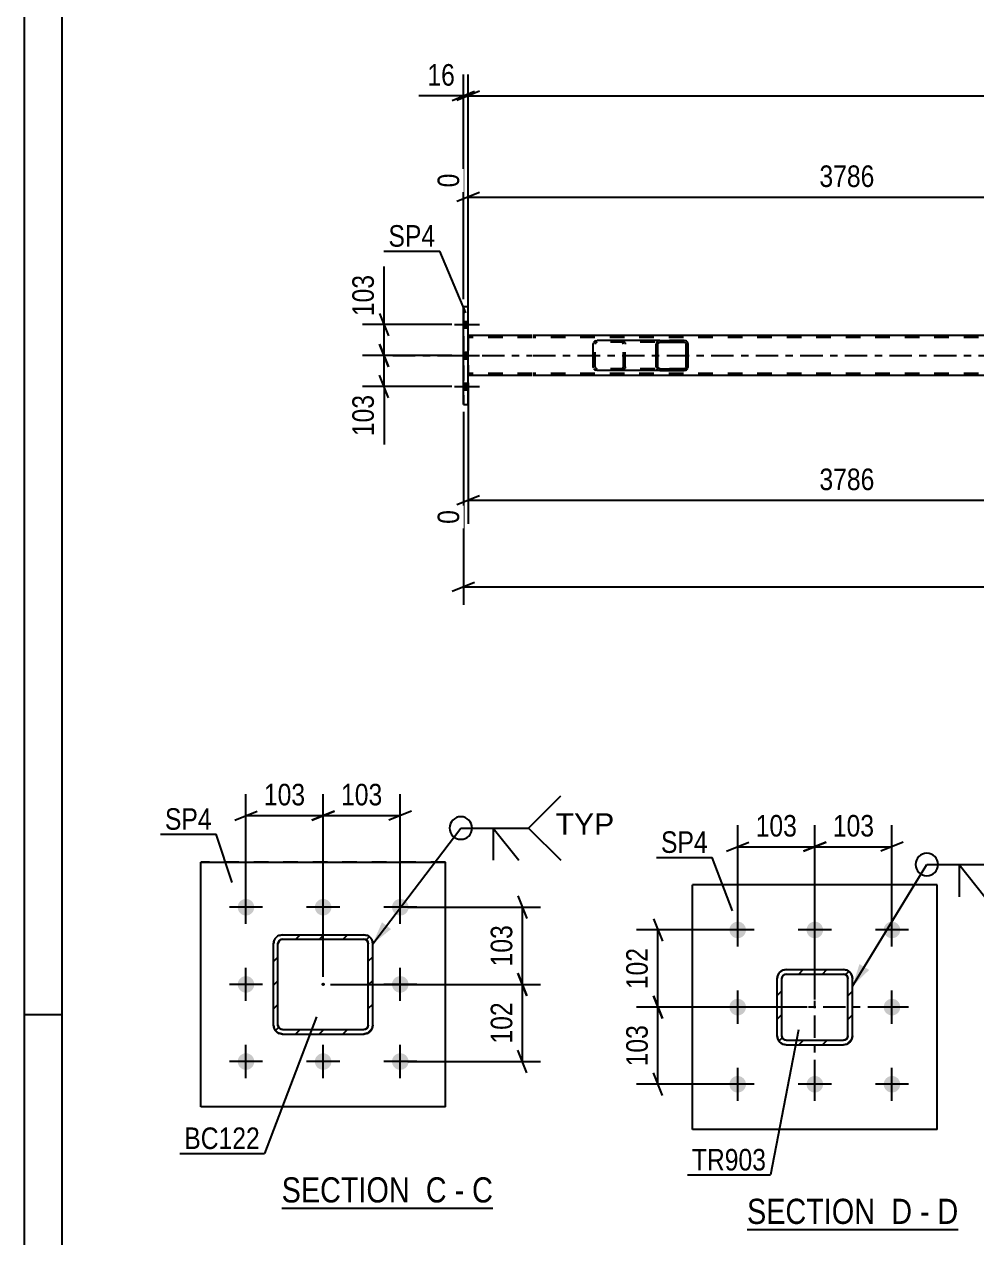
# Model space of a CAD drawing. Header units: millimetres. Extents: x 0 to 841, y 0 to 594.
# Drawn here: x 0 to 126.5, y 119.4 to 280.6 of the extents above; entities that cross this region are included whole.
import ezdxf

# ---------------------------------------------------------------- set-up
doc = ezdxf.new("R2010")
doc.units = ezdxf.units.MM
doc.linetypes.add('DXK_LINE_DOT2', pattern=[3.9198, 1.9599, -1.9599])
doc.linetypes.add('DXK_LINE_DOT3', pattern=[5.9187, 2.979, -0.9799, 0.9799, -0.9799])
doc.styles.add('Arial', font='ARIAL.TTF', dxfattribs={"height": 0.2})
doc.styles.add('Arial Narrow', font='ARIALN.TTF', dxfattribs={"height": 0.2})

# ---------------------------------------------------------------- blocks, each defined once
blk = doc.blocks.new('Unknown-283133313-1133')
at = {"color": 5, "linetype": 'Continuous'}
for p, q in [((0, 594), (0, 0)), ((5, 589), (5, 5)), ((5, 149), (0, 149))]:
    blk.add_line(p, q, dxfattribs=at)
blk = doc.blocks.new('Unknown-283133313-13 - 5922')
at = {"color": 6, "linetype": 'Continuous'}
blk.add_line((34.2, 123.33), (62.27, 123.33), dxfattribs=at)
at = {"color": 0, "linetype": 'Continuous'}
for points in [[(52.3, 124.08), (52.3, 127.58), (34.2, 127.58), (34.2, 124.08)], [(56.12, 124.08), (56.12, 127.58), (53.35, 127.58), (53.35, 124.08)], [(58.45, 124.08), (58.45, 127.58), (57.17, 127.58), (57.17, 124.08)], [(62.27, 124.08), (62.27, 127.58), (59.5, 127.58), (59.5, 124.08)]]:
    blk.add_wipeout(points, dxfattribs=at)
at = {"color": 7, "linetype": 'Continuous', "style": 'Arial Narrow'}
for s, p in [('SECTION ', (34.2, 124.08)), ('C', (53.35, 124.08)), ('C', (59.5, 124.08)), ('-', (57.17, 124.08))]:
    blk.add_text(s, height=3.34, dxfattribs=at).set_placement(p)
blk = doc.blocks.new('Unknown-283133313-14 - 6144')
at = {"color": 6, "linetype": 'Continuous'}
blk.add_line((96.03, 120.48), (124.1, 120.48), dxfattribs=at)
at = {"color": 0, "linetype": 'Continuous'}
for points in [[(114.14, 121.23), (114.14, 124.73), (96.03, 124.73), (96.03, 121.23)], [(117.96, 121.23), (117.96, 124.73), (115.19, 124.73), (115.19, 121.23)], [(120.28, 121.23), (120.28, 124.73), (119.01, 124.73), (119.01, 121.23)], [(124.1, 121.23), (124.1, 124.73), (121.33, 124.73), (121.33, 121.23)]]:
    blk.add_wipeout(points, dxfattribs=at)
at = {"color": 7, "linetype": 'Continuous', "style": 'Arial Narrow'}
for s, p in [('SECTION ', (96.03, 121.23)), ('D', (115.19, 121.23)), ('D', (121.33, 121.23)), ('-', (119.01, 121.23))]:
    blk.add_text(s, height=3.34, dxfattribs=at).set_placement(p)
blk = doc.blocks.new('Bolt-283133313-1440 - 1373')
at = {"linetype": 'Continuous'}
for points in [[(58.98, 240.25), (58.98, 241.13), (58.34, 241.13), (58.34, 240.25)], [(58.98, 240.25), (58.98, 241.13), (58.34, 241.13), (58.34, 240.25)], [(58.98, 240.25), (58.98, 241.13), (58.34, 241.13), (58.34, 240.25)], [(58.98, 236.15), (58.98, 237.03), (58.34, 237.03), (58.34, 236.15)], [(58.98, 236.15), (58.98, 237.03), (58.34, 237.03), (58.34, 236.15)], [(58.98, 232.05), (58.98, 232.93), (58.34, 232.93), (58.34, 232.05)], [(58.98, 232.05), (58.98, 232.93), (58.34, 232.93), (58.34, 232.05)], [(58.98, 232.05), (58.98, 232.93), (58.34, 232.93), (58.34, 232.05)]]:
    blk.add_hatch(color=1, dxfattribs=at).paths.add_polyline_path(points)
at = {"color": 1, "linetype": 'Continuous'}
for p, q in [((57.18, 240.69), (60.5, 240.69)), ((57.18, 240.69), (60.5, 240.69)), ((57.18, 240.69), (60.5, 240.69)), ((58.34, 241.13), (58.98, 241.13)), ((58.34, 241.13), (58.98, 241.13)), ((58.34, 241.13), (58.98, 241.13)), ((58.34, 240.25), (58.98, 240.25)), ((58.34, 240.25), (58.98, 240.25)), ((58.34, 240.25), (58.98, 240.25)), ((58.34, 237.03), (58.98, 237.03)), ((58.34, 237.03), (58.98, 237.03)), ((57.18, 236.59), (60.5, 236.59)), ((57.18, 236.59), (60.5, 236.59)), ((58.34, 236.15), (58.98, 236.15)), ((58.34, 236.15), (58.98, 236.15)), ((57.18, 232.49), (60.5, 232.49)), ((57.18, 232.49), (60.5, 232.49)), ((57.18, 232.49), (60.5, 232.49)), ((58.34, 232.93), (58.98, 232.93)), ((58.34, 232.93), (58.98, 232.93)), ((58.34, 232.93), (58.98, 232.93)), ((58.34, 232.05), (58.98, 232.05)), ((58.34, 232.05), (58.98, 232.05)), ((58.34, 232.05), (58.98, 232.05))]:
    blk.add_line(p, q, dxfattribs=at)
blk = doc.blocks.new('Part-283133313-1417 - 1373')
at = {"color": 2, "linetype": 'Continuous'}
for p, q in [((67.5, 239.23), (58.98, 239.23)), ((158.84, 239.23), (67.6, 239.23)), ((67.5, 233.95), (58.98, 233.95)), ((584.52, 233.95), (67.6, 233.95))]:
    blk.add_line(p, q, dxfattribs=at)
at = {"color": 7, "linetype": 'DXK_LINE_DOT2'}
for p, q in [((58.98, 239.23), (58.98, 239.23)), ((58.98, 239.23), (58.98, 233.95)), ((58.98, 233.95), (58.98, 239.23)), ((58.98, 239.23), (58.98, 239.23)), ((67.5, 238.99), (58.98, 238.99)), ((726.51, 238.99), (67.6, 238.99)), ((67.5, 234.19), (58.98, 234.19)), ((58.98, 233.95), (58.98, 233.95)), ((58.98, 233.95), (58.98, 233.95)), ((726.51, 234.19), (67.6, 234.19))]:
    blk.add_line(p, q, dxfattribs=at)
at = {"color": 7, "linetype": 'DXK_LINE_DOT3'}
for p, q in [((48.98, 236.59), (67.5, 236.59)), ((67.6, 236.59), (726.51, 236.59))]:
    blk.add_line(p, q, dxfattribs=at)
blk = doc.blocks.new('Part-283133313-1490 - 1373')
at = {"color": 2, "linetype": 'Continuous'}
for p, q in [((58.34, 243.09), (58.98, 243.09)), ((58.34, 230.09), (58.34, 243.09)), ((58.98, 230.09), (58.98, 243.09)), ((58.34, 230.09), (58.98, 230.09))]:
    blk.add_line(p, q, dxfattribs=at)
at = {"color": 7, "linetype": 'DXK_LINE_DOT2'}
for p, q in [((58.34, 243.09), (58.34, 243.09)), ((58.34, 243.09), (58.34, 230.09)), ((58.98, 230.09), (58.98, 243.09)), ((58.34, 230.09), (58.34, 230.09))]:
    blk.add_line(p, q, dxfattribs=at)
blk = doc.blocks.new('Part-283133313-1558 - 1373')
at = {"linetype": 'Continuous'}
h = blk.add_hatch(dxfattribs=at)
h.set_pattern_fill('', scale=0.7, style=0, pattern_type=0)
h.set_pattern_definition([(45, (88.1657, 238.2945), (-1.57154, 1.57154), [])])
h.paths.add_polyline_path([(88.2, 238.11), (88.17, 238.29), (88.05, 238.45), (87.89, 238.55), (87.69, 238.59), (84.46, 238.59), (84.26, 238.55), (84.1, 238.45), (83.99, 238.29), (83.95, 238.11), (83.95, 235.07), (83.99, 234.89), (84.1, 234.73), (84.26, 234.63), (84.46, 234.59), (87.69, 234.59), (87.89, 234.63), (88.05, 234.73), (88.17, 234.89), (88.2, 235.07)])
h.paths.add_polyline_path([(87.93, 234.98), (87.87, 234.9), (87.79, 234.85), (87.69, 234.83), (84.46, 234.83), (84.36, 234.85), (84.28, 234.9), (84.22, 234.98), (84.2, 235.07), (84.2, 238.11), (84.22, 238.2), (84.28, 238.28), (84.36, 238.33), (84.46, 238.35), (87.69, 238.35), (87.79, 238.33), (87.87, 238.28), (87.93, 238.2), (87.95, 238.11), (87.95, 235.07)])
at = {"color": 2, "linetype": 'Continuous'}
for p, q in [((75.91, 238.55), (76.11, 238.59)), ((84.46, 238.59), (76.11, 238.59)), ((84.46, 238.59), (84.26, 238.55)), ((84.46, 238.59), (87.69, 238.59)), ((87.89, 238.55), (87.69, 238.59)), ((75.6, 238.11), (75.64, 238.29)), ((75.6, 235.07), (75.6, 238.11)), ((83.99, 238.29), (83.95, 238.11)), ((83.95, 235.07), (83.95, 238.11)), ((84.2, 238.11), (84.22, 238.2)), ((84.2, 235.07), (84.2, 238.11)), ((84.22, 238.2), (84.28, 238.28)), ((84.28, 238.28), (84.36, 238.33)), ((84.36, 238.33), (84.46, 238.35)), ((84.46, 238.35), (87.69, 238.35)), ((87.69, 238.35), (87.79, 238.33)), ((87.79, 238.33), (87.87, 238.28)), ((87.87, 238.28), (87.93, 238.2)), ((87.93, 238.2), (87.95, 238.11)), ((87.95, 235.07), (87.95, 238.11)), ((88.2, 238.11), (88.17, 238.29)), ((88.2, 235.07), (88.2, 238.11)), ((75.64, 234.89), (75.6, 235.07)), ((76.11, 234.59), (75.91, 234.63)), ((84.46, 234.59), (76.11, 234.59)), ((83.95, 235.07), (83.99, 234.89)), ((84.22, 234.98), (84.2, 235.07)), ((84.28, 234.9), (84.22, 234.98)), ((84.26, 234.63), (84.46, 234.59)), ((84.36, 234.85), (84.28, 234.9)), ((84.46, 234.83), (84.36, 234.85)), ((84.46, 234.83), (87.69, 234.83)), ((84.46, 234.59), (87.69, 234.59)), ((87.79, 234.85), (87.69, 234.83)), ((87.69, 234.59), (87.89, 234.63)), ((87.87, 234.9), (87.79, 234.85)), ((87.93, 234.98), (87.87, 234.9)), ((87.95, 235.07), (87.93, 234.98)), ((88.17, 234.89), (88.2, 235.07))]:
    blk.add_line(p, q, dxfattribs=at)
at = {"color": 7, "linetype": 'DXK_LINE_DOT2'}
for p, q in [((79.34, 238.59), (79.54, 238.55)), ((87.69, 238.59), (84.46, 238.59)), ((75.87, 238.2), (75.85, 238.11)), ((75.85, 235.07), (75.85, 238.11)), ((75.93, 238.28), (75.87, 238.2)), ((76.01, 238.33), (75.93, 238.28)), ((76.11, 238.35), (76.01, 238.33)), ((87.69, 238.35), (76.11, 238.35)), ((79.44, 238.33), (79.34, 238.35)), ((79.53, 238.28), (79.44, 238.33)), ((79.58, 238.2), (79.53, 238.28)), ((79.6, 238.11), (79.58, 238.2)), ((79.6, 235.07), (79.6, 238.11)), ((79.82, 238.29), (79.86, 238.11)), ((79.86, 235.07), (79.86, 238.11)), ((75.85, 235.07), (75.87, 234.98)), ((75.87, 234.98), (75.93, 234.9)), ((75.93, 234.9), (76.01, 234.85)), ((76.01, 234.85), (76.11, 234.83)), ((87.69, 234.83), (76.11, 234.83)), ((79.34, 234.83), (79.44, 234.85)), ((79.54, 234.63), (79.34, 234.59)), ((79.44, 234.85), (79.53, 234.9)), ((79.53, 234.9), (79.58, 234.98)), ((79.58, 234.98), (79.6, 235.07)), ((79.86, 235.07), (79.82, 234.89)), ((87.69, 234.59), (84.46, 234.59))]:
    blk.add_line(p, q, dxfattribs=at)
at = {"color": 2, "linetype": 'Continuous'}
for centre, start, end in [((76.09, 238.09), 110.7583, 155.6801), ((84.44, 238.09), 110.7583, 155.68), ((87.71, 238.09), 24.32, 69.2417), ((76.09, 235.09), 204.3199, 249.2417), ((84.44, 235.09), 204.32, 249.2417), ((87.71, 235.09), 290.7583, 335.68)]:
    blk.add_arc(centre, 0.496, start, end, dxfattribs=at)
at = {"color": 7, "linetype": 'DXK_LINE_DOT2'}
for centre, start, end in [((79.36, 238.09), 24.3199, 69.2417), ((79.36, 235.09), 290.7583, 335.6801)]:
    blk.add_arc(centre, 0.496, start, end, dxfattribs=at)
blk = doc.blocks.new('Bolt-283133313-6080 - 5922')
at = {"linetype": 'Continuous'}
for points in [[(29.46, 162.2, -1), (29.46, 164.4, -1)], [(39.71, 162.2, -1), (39.71, 164.4, -1)], [(49.96, 162.2, -1), (49.96, 164.4, -1)], [(29.46, 151.95, -1), (29.46, 154.15, -1)], [(49.96, 151.95, -1), (49.96, 154.15, -1)], [(29.46, 141.7, -1), (29.46, 143.9, -1)], [(39.71, 141.7, -1), (39.71, 143.9, -1)], [(49.96, 141.7, -1), (49.96, 143.9, -1)]]:
    blk.add_hatch(color=1, dxfattribs=at).paths.add_polyline_path(points)
at = {"color": 1, "linetype": 'Continuous'}
for p, q in [((29.46, 161.1), (29.46, 165.5)), ((39.71, 161.1), (39.71, 165.5)), ((49.96, 161.1), (49.96, 165.5)), ((31.66, 163.3), (27.26, 163.3)), ((41.91, 163.3), (37.51, 163.3)), ((52.16, 163.3), (47.76, 163.3)), ((29.46, 150.85), (29.46, 155.25)), ((49.96, 150.85), (49.96, 155.25)), ((31.66, 153.05), (27.26, 153.05)), ((52.16, 153.05), (47.76, 153.05)), ((29.46, 140.6), (29.46, 145)), ((39.71, 140.6), (39.71, 145)), ((49.96, 140.6), (49.96, 145)), ((31.66, 142.8), (27.26, 142.8)), ((41.91, 142.8), (37.51, 142.8)), ((52.16, 142.8), (47.76, 142.8))]:
    blk.add_line(p, q, dxfattribs=at)
blk = doc.blocks.new('Part-283133313-6050 - 5922')
at = {"color": 2, "linetype": 'Continuous'}
for p, q in [((23.46, 169.3), (55.96, 169.3)), ((23.46, 136.8), (23.46, 169.3)), ((55.96, 136.8), (55.96, 169.3)), ((55.96, 136.8), (23.46, 136.8))]:
    blk.add_line(p, q, dxfattribs=at)
at = {"color": 7, "linetype": 'DXK_LINE_DOT2'}
for p, q in [((55.96, 169.3), (23.46, 169.3)), ((55.96, 136.8), (23.46, 136.8))]:
    blk.add_line(p, q, dxfattribs=at)
blk = doc.blocks.new('Part-283133313-6089 - 5922')
at = {"linetype": 'Continuous'}
h = blk.add_hatch(dxfattribs=at)
h.set_pattern_fill('', scale=0.7, style=0, pattern_type=0)
h.set_pattern_definition([(45, (45.571, 146.5456), (-1.57154, 1.57154), [])])
h.paths.add_polyline_path([(45.11, 146.45), (45.57, 146.55), (45.96, 146.81), (46.22, 147.2), (46.31, 147.65), (46.31, 158.45), (46.22, 158.91), (45.96, 159.3), (45.57, 159.56), (45.11, 159.65), (34.31, 159.65), (33.85, 159.56), (33.46, 159.3), (33.2, 158.91), (33.11, 158.45), (33.11, 147.65), (33.2, 147.2), (33.46, 146.81), (33.85, 146.55), (34.31, 146.45)])
h.paths.add_polyline_path([(34.31, 147.05), (34.08, 147.1), (33.89, 147.23), (33.76, 147.42), (33.71, 147.65), (33.71, 158.45), (33.76, 158.68), (33.89, 158.88), (34.08, 159.01), (34.31, 159.05), (45.11, 159.05), (45.34, 159.01), (45.54, 158.88), (45.67, 158.68), (45.71, 158.45), (45.71, 147.65), (45.67, 147.42), (45.54, 147.23), (45.34, 147.1), (45.11, 147.05)])
blk.add_hatch(color=30, dxfattribs=at).paths.add_polyline_path([(39.71, 152.95, -1), (39.71, 153.15, -1)])
at = {"color": 7, "linetype": 'DXK_LINE_DOT2'}
for p, q in [((33.85, 159.56), (34.31, 159.65)), ((34.31, 159.65), (45.11, 159.65)), ((45.11, 159.65), (45.57, 159.56)), ((33.11, 158.45), (33.2, 158.91)), ((33.11, 147.65), (33.11, 158.45)), ((33.76, 158.68), (33.71, 158.45)), ((33.71, 147.65), (33.71, 158.45)), ((33.89, 158.88), (33.76, 158.68)), ((34.08, 159.01), (33.89, 158.88)), ((34.31, 159.05), (34.08, 159.01)), ((34.31, 159.05), (45.11, 159.05)), ((45.34, 159.01), (45.11, 159.05)), ((45.54, 158.88), (45.34, 159.01)), ((45.67, 158.68), (45.54, 158.88)), ((45.71, 158.45), (45.67, 158.68)), ((45.71, 147.65), (45.71, 158.45)), ((46.22, 158.91), (46.31, 158.45)), ((46.31, 147.65), (46.31, 158.45)), ((33.2, 147.2), (33.11, 147.65)), ((33.71, 147.65), (33.76, 147.42)), ((33.76, 147.42), (33.89, 147.23)), ((33.89, 147.23), (34.08, 147.1)), ((34.08, 147.1), (34.31, 147.05)), ((34.31, 147.05), (45.11, 147.05)), ((45.11, 147.05), (45.34, 147.1)), ((45.34, 147.1), (45.54, 147.23)), ((45.54, 147.23), (45.67, 147.42)), ((45.67, 147.42), (45.71, 147.65)), ((46.31, 147.65), (46.22, 147.2)), ((34.31, 146.45), (33.85, 146.55)), ((34.31, 146.45), (45.11, 146.45)), ((45.57, 146.55), (45.11, 146.45))]:
    blk.add_line(p, q, dxfattribs=at)
at = {"color": 2, "linetype": 'Continuous'}
for p, q in [((34.31, 159.65), (33.85, 159.56)), ((34.31, 159.65), (34.31, 159.65)), ((34.31, 159.65), (45.11, 159.65)), ((45.11, 159.65), (45.11, 159.65)), ((45.57, 159.56), (45.11, 159.65)), ((33.2, 158.91), (33.11, 158.45)), ((33.11, 158.45), (33.11, 158.45)), ((33.11, 147.65), (33.11, 158.45)), ((33.71, 158.45), (33.76, 158.68)), ((33.71, 158.45), (33.71, 158.45)), ((33.71, 147.65), (33.71, 158.45)), ((33.76, 158.68), (33.89, 158.88)), ((33.89, 158.88), (34.08, 159.01)), ((34.08, 159.01), (34.31, 159.05)), ((34.31, 159.05), (34.31, 159.05)), ((34.31, 159.05), (45.11, 159.05)), ((45.11, 159.05), (45.11, 159.05)), ((45.11, 159.05), (45.34, 159.01)), ((45.34, 159.01), (45.54, 158.88)), ((45.54, 158.88), (45.67, 158.68)), ((45.67, 158.68), (45.71, 158.45)), ((45.71, 158.45), (45.71, 158.45)), ((45.71, 147.65), (45.71, 158.45)), ((46.31, 158.45), (46.22, 158.91)), ((46.31, 158.45), (46.31, 158.45)), ((46.31, 147.65), (46.31, 158.45)), ((33.11, 147.65), (33.11, 147.65)), ((33.11, 147.65), (33.2, 147.2)), ((33.71, 147.65), (33.71, 147.65)), ((33.76, 147.42), (33.71, 147.65)), ((33.89, 147.23), (33.76, 147.42)), ((34.08, 147.1), (33.89, 147.23)), ((34.31, 147.05), (34.08, 147.1)), ((34.31, 147.05), (34.31, 147.05)), ((34.31, 147.05), (45.11, 147.05)), ((45.34, 147.1), (45.11, 147.05)), ((45.11, 147.05), (45.11, 147.05)), ((45.54, 147.23), (45.34, 147.1)), ((45.67, 147.42), (45.54, 147.23)), ((45.71, 147.65), (45.67, 147.42)), ((45.71, 147.65), (45.71, 147.65)), ((46.22, 147.2), (46.31, 147.65)), ((46.31, 147.65), (46.31, 147.65)), ((33.85, 146.55), (34.31, 146.45)), ((34.31, 146.45), (34.31, 146.45)), ((34.31, 146.45), (45.11, 146.45)), ((45.11, 146.45), (45.57, 146.55)), ((45.11, 146.45), (45.11, 146.45))]:
    blk.add_line(p, q, dxfattribs=at)
at = {"color": 7, "linetype": 'DXK_LINE_DOT3'}
blk.add_line((39.71, 153.05), (39.71, 153.05), dxfattribs=at)
at = {"color": 30, "linetype": 'DXK_LINE_DOT3'}
blk.add_line((39.71, 153.05), (39.71, 153.05), dxfattribs=at)
at = {"color": 30, "linetype": 'Continuous'}
blk.add_circle((39.71, 153.05), 0.1, dxfattribs=at)
at = {"color": 7, "linetype": 'DXK_LINE_DOT2'}
for centre, start, end in [((34.31, 158.45), 112.5, 157.5), ((45.11, 158.45), 22.5, 67.5), ((34.31, 147.65), 202.5, 247.5), ((45.11, 147.65), 292.5, 337.5)]:
    blk.add_arc(centre, 1.2, start, end, dxfattribs=at)
at = {"color": 2, "linetype": 'Continuous'}
for centre, start, end in [((34.31, 158.45), 112.5, 157.5), ((45.11, 158.45), 22.5, 67.5), ((34.31, 147.65), 202.5, 247.5), ((45.11, 147.65), 292.5, 337.5)]:
    blk.add_arc(centre, 1.2, start, end, dxfattribs=at)
blk = doc.blocks.new('Part-283133313-6279 - 6144')
at = {"linetype": 'Continuous'}
h = blk.add_hatch(dxfattribs=at)
h.set_pattern_fill('', scale=0.7, style=0, pattern_type=0)
h.set_pattern_definition([(45, (109.3038, 145.1213), (-1.57154, 1.57154), [])])
h.paths.add_polyline_path([(108.84, 145.03), (109.3, 145.12), (109.69, 145.38), (109.95, 145.77), (110.04, 146.23), (110.04, 153.83), (109.95, 154.29), (109.69, 154.68), (109.3, 154.94), (108.84, 155.03), (101.24, 155.03), (100.79, 154.94), (100.4, 154.68), (100.14, 154.29), (100.04, 153.83), (100.04, 146.23), (100.14, 145.77), (100.4, 145.38), (100.79, 145.12), (101.24, 145.03)])
h.paths.add_polyline_path([(101.24, 145.63), (101.01, 145.68), (100.82, 145.81), (100.69, 146), (100.64, 146.23), (100.64, 153.83), (100.69, 154.06), (100.82, 154.25), (101.01, 154.38), (101.24, 154.43), (108.84, 154.43), (109.07, 154.38), (109.27, 154.25), (109.4, 154.06), (109.44, 153.83), (109.44, 146.23), (109.4, 146), (109.27, 145.81), (109.07, 145.68), (108.84, 145.63)])
at = {"color": 7, "linetype": 'DXK_LINE_DOT3'}
for p, q in [((105.04, 140.03), (105.04, 160.03)), ((115.04, 150.03), (95.04, 150.03))]:
    blk.add_line(p, q, dxfattribs=at)
at = {"color": 7, "linetype": 'DXK_LINE_DOT2'}
for p, q in [((100.79, 154.94), (101.24, 155.03)), ((101.24, 155.03), (108.84, 155.03)), ((108.84, 155.03), (109.3, 154.94)), ((100.04, 153.83), (100.14, 154.29)), ((100.04, 146.23), (100.04, 153.83)), ((100.69, 154.06), (100.64, 153.83)), ((100.64, 146.23), (100.64, 153.83)), ((100.82, 154.25), (100.69, 154.06)), ((101.01, 154.38), (100.82, 154.25)), ((101.24, 154.43), (101.01, 154.38)), ((101.24, 154.43), (108.84, 154.43)), ((109.07, 154.38), (108.84, 154.43)), ((109.27, 154.25), (109.07, 154.38)), ((109.4, 154.06), (109.27, 154.25)), ((109.44, 153.83), (109.4, 154.06)), ((109.44, 146.23), (109.44, 153.83)), ((109.95, 154.29), (110.04, 153.83)), ((110.04, 146.23), (110.04, 153.83)), ((100.14, 145.77), (100.04, 146.23)), ((100.64, 146.23), (100.69, 146)), ((100.69, 146), (100.82, 145.81)), ((101.24, 145.03), (100.79, 145.12)), ((100.82, 145.81), (101.01, 145.68)), ((101.01, 145.68), (101.24, 145.63)), ((101.24, 145.63), (108.84, 145.63)), ((108.84, 145.63), (109.07, 145.68)), ((109.3, 145.12), (108.84, 145.03)), ((109.07, 145.68), (109.27, 145.81)), ((109.27, 145.81), (109.4, 146)), ((109.4, 146), (109.44, 146.23)), ((110.04, 146.23), (109.95, 145.77)), ((101.24, 145.03), (108.84, 145.03))]:
    blk.add_line(p, q, dxfattribs=at)
at = {"color": 2, "linetype": 'Continuous'}
for p, q in [((101.24, 155.03), (100.79, 154.94)), ((101.24, 155.03), (108.84, 155.03)), ((109.3, 154.94), (108.84, 155.03)), ((100.14, 154.29), (100.04, 153.83)), ((100.04, 146.23), (100.04, 153.83)), ((100.64, 153.83), (100.69, 154.06)), ((100.64, 146.23), (100.64, 153.83)), ((100.69, 154.06), (100.82, 154.25)), ((100.82, 154.25), (101.01, 154.38)), ((101.01, 154.38), (101.24, 154.43)), ((101.24, 154.43), (108.84, 154.43)), ((108.84, 154.43), (109.07, 154.38)), ((109.07, 154.38), (109.27, 154.25)), ((109.27, 154.25), (109.4, 154.06)), ((109.4, 154.06), (109.44, 153.83)), ((109.44, 146.23), (109.44, 153.83)), ((110.04, 153.83), (109.95, 154.29)), ((110.04, 146.23), (110.04, 153.83)), ((100.04, 146.23), (100.14, 145.77)), ((100.69, 146), (100.64, 146.23)), ((100.82, 145.81), (100.69, 146)), ((100.79, 145.12), (101.24, 145.03)), ((101.01, 145.68), (100.82, 145.81)), ((101.24, 145.63), (101.01, 145.68)), ((101.24, 145.63), (108.84, 145.63)), ((109.07, 145.68), (108.84, 145.63)), ((108.84, 145.03), (109.3, 145.12)), ((109.27, 145.81), (109.07, 145.68)), ((109.4, 146), (109.27, 145.81)), ((109.44, 146.23), (109.4, 146)), ((109.95, 145.77), (110.04, 146.23)), ((101.24, 145.03), (108.84, 145.03))]:
    blk.add_line(p, q, dxfattribs=at)
at = {"color": 7, "linetype": 'DXK_LINE_DOT2'}
for centre, start, end in [((101.24, 153.83), 112.5, 157.5), ((108.84, 153.83), 22.5, 67.5), ((101.24, 146.23), 202.5, 247.5), ((108.84, 146.23), 292.5, 337.5)]:
    blk.add_arc(centre, 1.2, start, end, dxfattribs=at)
at = {"color": 2, "linetype": 'Continuous'}
for centre, start, end in [((101.24, 153.83), 112.5, 157.5), ((108.84, 153.83), 22.5, 67.5), ((101.24, 146.23), 202.5, 247.5), ((108.84, 146.23), 292.5, 337.5)]:
    blk.add_arc(centre, 1.2, start, end, dxfattribs=at)
blk = doc.blocks.new('Part-283133313-6155 - 6144')
at = {"color": 2, "linetype": 'Continuous'}
for p, q in [((121.29, 166.28), (88.79, 166.28)), ((88.79, 133.78), (88.79, 166.28)), ((121.29, 133.78), (121.29, 166.28)), ((121.29, 133.78), (88.79, 133.78))]:
    blk.add_line(p, q, dxfattribs=at)
blk = doc.blocks.new('Bolt-283133313-6250 - 6144')
at = {"linetype": 'Continuous'}
for points in [[(94.79, 159.18, -1), (94.79, 161.38, -1)], [(105.04, 159.18, -1), (105.04, 161.38, -1)], [(115.29, 159.18, -1), (115.29, 161.38, -1)], [(94.79, 148.93, -1), (94.79, 151.13, -1)], [(115.29, 148.93, -1), (115.29, 151.13, -1)], [(94.79, 138.68, -1), (94.79, 140.88, -1)], [(105.04, 138.68, -1), (105.04, 140.88, -1)], [(115.29, 138.68, -1), (115.29, 140.88, -1)]]:
    blk.add_hatch(color=1, dxfattribs=at).paths.add_polyline_path(points)
at = {"color": 1, "linetype": 'Continuous'}
for p, q in [((94.79, 158.08), (94.79, 162.48)), ((105.04, 158.08), (105.04, 162.48)), ((115.29, 158.08), (115.29, 162.48)), ((96.99, 160.28), (92.59, 160.28)), ((107.24, 160.28), (102.84, 160.28)), ((117.49, 160.28), (113.09, 160.28)), ((94.79, 147.83), (94.79, 152.23)), ((115.29, 147.83), (115.29, 152.23)), ((96.99, 150.03), (92.59, 150.03)), ((117.49, 150.03), (113.09, 150.03)), ((94.79, 137.58), (94.79, 141.98)), ((105.04, 137.58), (105.04, 141.98)), ((115.29, 137.58), (115.29, 141.98)), ((96.99, 139.78), (92.59, 139.78)), ((107.24, 139.78), (102.84, 139.78)), ((117.49, 139.78), (113.09, 139.78))]:
    blk.add_line(p, q, dxfattribs=at)
blk = doc.blocks.new('StraightDimension-283133313-1683 - 1373')
at = {"color": 7, "linetype": 'Continuous'}
for p, q in [((58.34, 229.09), (58.34, 203.45)), ((59.84, 206.45), (56.84, 205.25)), ((58.34, 205.85), (735.77, 205.85))]:
    blk.add_line(p, q, dxfattribs=at)
blk = doc.blocks.new('StraightDimension-283133313-1711 - 1373')
at = {"color": 7, "linetype": 'Continuous'}
for p, q in [((58.98, 244.09), (58.98, 273.94)), ((60.48, 271.69), (57.48, 270.49)), ((58.98, 271.09), (735.13, 271.09))]:
    blk.add_line(p, q, dxfattribs=at)
blk = doc.blocks.new('StraightDimension-283133313-1721 - 1373')
at = {"color": 7, "linetype": 'Continuous'}
for p, q in [((58.34, 244.09), (58.34, 273.94)), ((58.98, 244.09), (58.98, 273.94)), ((56.84, 270.49), (59.84, 271.69)), ((60.48, 271.69), (57.48, 270.49)), ((58.34, 271.09), (58.98, 271.09))]:
    blk.add_line(p, q, dxfattribs=at)
at = {"color": 0}
blk.add_wipeout([(57.81, 271.84), (57.81, 276.04), (52.96, 276.04), (52.96, 271.84)], dxfattribs=at)
at = {"color": 7, "linetype": 'Continuous'}
blk.add_line((58.34, 271.09), (52.43, 271.09), dxfattribs=at)
blk.add_line((58.34, 271.09), (52.43, 271.09), dxfattribs=at)
at = {"color": 3, "style": 'Arial Narrow'}
blk.add_text('16', height=2.863, dxfattribs=at).set_placement((53.56, 272.44))
blk = doc.blocks.new('StraightDimension-283133313-1749 - 1373')
at = {"color": 7, "linetype": 'Continuous'}
for p, q in [((58.98, 232.95), (58.98, 214.23)), ((159.64, 224.55), (159.64, 208.75)), ((60.48, 217.96), (57.48, 216.76)), ((158.14, 216.76), (161.14, 217.96)), ((58.98, 217.36), (159.64, 217.36))]:
    blk.add_line(p, q, dxfattribs=at)
at = {"color": 0}
blk.add_wipeout([(113.57, 218.11), (113.57, 222.31), (105.05, 222.31), (105.05, 218.11)], dxfattribs=at)
at = {"color": 0, "linetype": 'Continuous'}
for points in [[(58.38, 216.66), (54.18, 216.66), (54.18, 213.63), (58.38, 213.63)], [(159.04, 216.66), (154.84, 216.66), (154.84, 208.15), (159.04, 208.15)]]:
    blk.add_wipeout(points, dxfattribs=at)
at = {"color": 3, "style": 'Arial Narrow'}
blk.add_text('3786', height=2.863, dxfattribs=at).set_placement((105.65, 218.71))
at = {"color": 3, "linetype": 'Continuous', "style": 'Arial Narrow'}
for s, height, p in [('0', 2.86, (57.78, 214.23)), ('3786', 2.863, (158.44, 208.75))]:
    blk.add_text(s, height=height, rotation=90.0002, dxfattribs=at).set_placement(p)
blk = doc.blocks.new('StraightDimension-283133313-1772 - 1373')
at = {"color": 7, "linetype": 'Continuous'}
for p, q in [((159.64, 248.63), (159.64, 266.24)), ((58.98, 240.23), (58.98, 260.76)), ((60.48, 258.23), (57.48, 257.03)), ((158.14, 257.03), (161.14, 258.23)), ((58.98, 257.63), (159.64, 257.63))]:
    blk.add_line(p, q, dxfattribs=at)
at = {"color": 0, "linetype": 'Continuous'}
for points in [[(159.04, 266.84), (154.84, 266.84), (154.84, 258.33), (159.04, 258.33)], [(58.38, 261.36), (54.18, 261.36), (54.18, 258.33), (58.38, 258.33)]]:
    blk.add_wipeout(points, dxfattribs=at)
at = {"color": 0}
blk.add_wipeout([(113.57, 258.38), (113.57, 262.58), (105.05, 262.58), (105.05, 258.38)], dxfattribs=at)
at = {"color": 3, "linetype": 'Continuous', "style": 'Arial Narrow'}
for s, height, p in [('3786', 2.863, (158.44, 258.93)), ('0', 2.86, (57.78, 258.93))]:
    blk.add_text(s, height=height, rotation=90.0002, dxfattribs=at).set_placement(p)
at = {"color": 3, "style": 'Arial Narrow'}
blk.add_text('3786', height=2.863, dxfattribs=at).set_placement((105.65, 258.98))
blk = doc.blocks.new('StraightDimension-283133313-1783 - 1373')
at = {"color": 7, "linetype": 'Continuous'}
for p, q in [((47.2, 242.19), (48.4, 239.19)), ((56.8, 240.69), (44.95, 240.69)), ((47.8, 236.59), (47.8, 240.69)), ((48.4, 235.09), (47.2, 238.09)), ((56.8, 236.59), (44.95, 236.59))]:
    blk.add_line(p, q, dxfattribs=at)
at = {"color": 0}
blk.add_wipeout([(47.05, 247.9), (42.85, 247.9), (42.85, 241.22), (47.05, 241.22)], dxfattribs=at)
at = {"color": 7, "linetype": 'Continuous'}
blk.add_line((47.8, 240.69), (47.8, 248.43), dxfattribs=at)
blk.add_line((47.8, 240.69), (47.8, 248.43), dxfattribs=at)
at = {"color": 3, "style": 'Arial Narrow'}
blk.add_text('103', height=2.863, rotation=90.0002, dxfattribs=at).set_placement((46.45, 241.82))
blk = doc.blocks.new('StraightDimension-283133313-1795 - 1373')
at = {"color": 7, "linetype": 'Continuous'}
for p, q in [((47.2, 238.09), (48.4, 235.09)), ((56.8, 236.59), (44.95, 236.59)), ((47.8, 232.49), (47.8, 236.59)), ((48.4, 230.99), (47.2, 233.99)), ((56.8, 232.49), (44.95, 232.49))]:
    blk.add_line(p, q, dxfattribs=at)
at = {"color": 0}
blk.add_wipeout([(47.05, 231.97), (42.85, 231.97), (42.85, 225.28), (47.05, 225.28)], dxfattribs=at)
at = {"color": 7, "linetype": 'Continuous'}
blk.add_line((47.8, 232.49), (47.8, 224.76), dxfattribs=at)
blk.add_line((47.8, 232.49), (47.8, 224.76), dxfattribs=at)
at = {"color": 3, "style": 'Arial Narrow'}
blk.add_text('103', height=2.863, rotation=90.0002, dxfattribs=at).set_placement((46.45, 225.88))
blk = doc.blocks.new('StraightDimension-283133313-15291 - 5922')
at = {"color": 7, "linetype": 'Continuous'}
for p, q in [((39.71, 154.05), (39.71, 178.33)), ((49.96, 164.3), (49.96, 178.33)), ((38.21, 174.88), (41.21, 176.08)), ((51.46, 176.08), (48.46, 174.88)), ((39.71, 175.48), (49.96, 175.48))]:
    blk.add_line(p, q, dxfattribs=at)
at = {"color": 0}
blk.add_wipeout([(48.18, 176.23), (48.18, 180.43), (41.49, 180.43), (41.49, 176.23)], dxfattribs=at)
at = {"color": 3, "style": 'Arial Narrow'}
blk.add_text('103', height=2.863, dxfattribs=at).set_placement((42.09, 176.83))
blk = doc.blocks.new('StraightDimension-283133313-15292 - 5922')
at = {"color": 7, "linetype": 'Continuous'}
for p, q in [((29.46, 164.3), (29.46, 178.33)), ((39.71, 154.05), (39.71, 178.33)), ((27.96, 174.88), (30.96, 176.08)), ((41.21, 176.08), (38.21, 174.88)), ((29.46, 175.48), (39.71, 175.48))]:
    blk.add_line(p, q, dxfattribs=at)
at = {"color": 0}
blk.add_wipeout([(37.93, 176.23), (37.93, 180.43), (31.24, 180.43), (31.24, 176.23)], dxfattribs=at)
at = {"color": 3, "style": 'Arial Narrow'}
blk.add_text('103', height=2.863, dxfattribs=at).set_placement((31.84, 176.83))
blk = doc.blocks.new('StraightDimension-283133313-15318 - 5922')
at = {"color": 7, "linetype": 'Continuous'}
for p, q in [((65.59, 164.8), (66.79, 161.8)), ((50.96, 163.3), (68.59, 163.3)), ((66.19, 153.05), (66.19, 163.3)), ((66.79, 151.55), (65.59, 154.55)), ((40.71, 153.05), (68.59, 153.05))]:
    blk.add_line(p, q, dxfattribs=at)
at = {"color": 0}
blk.add_wipeout([(65.44, 161.52), (61.24, 161.52), (61.24, 154.84), (65.44, 154.84)], dxfattribs=at)
at = {"color": 3, "style": 'Arial Narrow'}
blk.add_text('103', height=2.863, rotation=90.0002, dxfattribs=at).set_placement((64.84, 155.44))
blk = doc.blocks.new('StraightDimension-283133313-15319 - 5922')
at = {"color": 7, "linetype": 'Continuous'}
for p, q in [((65.59, 154.55), (66.79, 151.55)), ((40.71, 153.05), (68.59, 153.05)), ((66.19, 142.8), (66.19, 153.05)), ((66.79, 141.3), (65.59, 144.3)), ((50.96, 142.8), (68.59, 142.8))]:
    blk.add_line(p, q, dxfattribs=at)
at = {"color": 0}
blk.add_wipeout([(65.44, 151.27), (61.24, 151.27), (61.24, 144.59), (65.44, 144.59)], dxfattribs=at)
at = {"color": 3, "style": 'Arial Narrow'}
blk.add_text('102', height=2.863, rotation=90.0002, dxfattribs=at).set_placement((64.84, 145.19))
blk = doc.blocks.new('StraightDimension-283133313-6352 - 6144')
at = {"color": 7, "linetype": 'Continuous'}
for p, q in [((94.79, 161.28), (94.79, 174.19)), ((105.04, 151.03), (105.04, 174.19)), ((93.29, 170.74), (96.29, 171.94)), ((94.79, 171.34), (105.04, 171.34)), ((106.54, 171.94), (103.54, 170.74))]:
    blk.add_line(p, q, dxfattribs=at)
at = {"color": 0}
blk.add_wipeout([(103.26, 172.09), (103.26, 176.29), (96.58, 176.29), (96.58, 172.09)], dxfattribs=at)
at = {"color": 3, "style": 'Arial Narrow'}
blk.add_text('103', height=2.863, dxfattribs=at).set_placement((97.18, 172.69))
blk = doc.blocks.new('StraightDimension-283133313-6317 - 6144')
at = {"color": 7, "linetype": 'Continuous'}
for p, q in [((83.59, 151.53), (84.79, 148.53)), ((104.04, 150.03), (81.34, 150.03)), ((84.19, 139.78), (84.19, 150.03)), ((84.79, 138.28), (83.59, 141.28)), ((93.79, 139.78), (81.34, 139.78))]:
    blk.add_line(p, q, dxfattribs=at)
at = {"color": 0}
blk.add_wipeout([(83.44, 148.25), (79.24, 148.25), (79.24, 141.56), (83.44, 141.56)], dxfattribs=at)
at = {"color": 3, "style": 'Arial Narrow'}
blk.add_text('103', height=2.863, rotation=90.0002, dxfattribs=at).set_placement((82.84, 142.16))
blk = doc.blocks.new('StraightDimension-283133313-6334 - 6144')
at = {"color": 7, "linetype": 'Continuous'}
for p, q in [((83.59, 161.78), (84.79, 158.78)), ((93.79, 160.28), (81.34, 160.28)), ((84.19, 150.03), (84.19, 160.28)), ((84.79, 148.53), (83.59, 151.53)), ((104.04, 150.03), (81.34, 150.03))]:
    blk.add_line(p, q, dxfattribs=at)
at = {"color": 0}
blk.add_wipeout([(83.44, 158.5), (79.24, 158.5), (79.24, 151.81), (83.44, 151.81)], dxfattribs=at)
at = {"color": 3, "style": 'Arial Narrow'}
blk.add_text('102', height=2.863, rotation=90.0002, dxfattribs=at).set_placement((82.84, 152.41))
blk = doc.blocks.new('StraightDimension-283133313-6369 - 6144')
at = {"color": 7, "linetype": 'Continuous'}
for p, q in [((105.04, 151.03), (105.04, 174.19)), ((115.29, 161.28), (115.29, 174.19)), ((103.54, 170.74), (106.54, 171.94)), ((105.04, 171.34), (115.29, 171.34)), ((116.79, 171.94), (113.79, 170.74))]:
    blk.add_line(p, q, dxfattribs=at)
at = {"color": 0}
blk.add_wipeout([(113.51, 172.09), (113.51, 176.29), (106.83, 176.29), (106.83, 172.09)], dxfattribs=at)
at = {"color": 3, "style": 'Arial Narrow'}
blk.add_text('103', height=2.863, dxfattribs=at).set_placement((107.43, 172.69))
blk = doc.blocks.new('Mark-283133313-1486 - 1373')
at = {"color": 0}
blk.add_wipeout([(54.6, 251.05), (54.6, 254.05), (48.39, 254.05), (48.39, 251.05)], dxfattribs=at)
blk.add_wipeout([(54.6, 251.05), (54.6, 254.05), (48.39, 254.05), (48.39, 251.05)], dxfattribs=at)
at = {"color": 30, "linetype": 'Continuous'}
for p in [(47.79, 250.45), (58.69, 242.27)]:
    blk.add_line(p, (55.2, 250.45), dxfattribs=at)
at = {"color": 3, "style": 'Arial Narrow'}
blk.add_text('SP4', height=2.863, dxfattribs=at).set_placement((48.39, 251.05))
blk = doc.blocks.new('Mark-283133313-6046 - 5922')
at = {"color": 0}
blk.add_wipeout([(24.9, 173.59), (24.9, 176.59), (18.69, 176.59), (18.69, 173.59)], dxfattribs=at)
blk.add_wipeout([(24.9, 173.59), (24.9, 176.59), (18.69, 176.59), (18.69, 173.59)], dxfattribs=at)
at = {"color": 30, "linetype": 'Continuous'}
for p in [(18.09, 172.99), (27.64, 166.59)]:
    blk.add_line(p, (25.5, 172.99), dxfattribs=at)
at = {"color": 3, "style": 'Arial Narrow'}
blk.add_text('SP4', height=2.863, dxfattribs=at).set_placement((18.69, 173.59))
blk = doc.blocks.new('Mark-283133313-6085 - 5922')
at = {"color": 0}
blk.add_wipeout([(31.31, 131.18), (31.31, 134.18), (21.26, 134.18), (21.26, 131.18)], dxfattribs=at)
blk.add_wipeout([(31.31, 131.18), (31.31, 134.18), (21.26, 134.18), (21.26, 131.18)], dxfattribs=at)
at = {"color": 30, "linetype": 'Continuous'}
for p in [(38.81, 148.73), (20.66, 130.58)]:
    blk.add_line(p, (31.91, 130.58), dxfattribs=at)
at = {"color": 3, "style": 'Arial Narrow'}
blk.add_text('BC122', height=2.863, dxfattribs=at).set_placement((21.26, 131.18))
blk = doc.blocks.new('WeldMark-283133313-6129 - 5922')
at = {"linetype": 'Continuous'}
blk.add_hatch(color=30, dxfattribs=at).paths.add_polyline_path([(48.73, 160.39), (46.31, 158.45), (47.53, 161.3)])
at = {"color": 30, "linetype": 'Continuous'}
for p, q in [((46.31, 158.45), (58, 173.82)), ((58, 173.82), (67, 173.82))]:
    blk.add_line(p, q, dxfattribs=at)
at = {"color": 3, "linetype": 'Continuous'}
for q in [(65.72, 169.53), (62.29, 169.53)]:
    blk.add_line((62.29, 173.82), q, dxfattribs=at)
for start, end in [(90, 270), (270, 90)]:
    blk.add_arc((58, 173.82), 1.5, start, end, dxfattribs=at)
at = {"color": 0, "linetype": 'Continuous'}
blk.add_wipeout([(78.38, 172.92), (78.38, 175.92), (70.6, 175.92), (70.6, 172.92)], dxfattribs=at)
blk.add_wipeout([(78.38, 172.92), (78.38, 175.92), (70.6, 175.92), (70.6, 172.92)], dxfattribs=at)
at = {"color": 3, "linetype": 'Continuous'}
for q in [(71.29, 178.1), (71.29, 169.53)]:
    blk.add_line((67, 173.82), q, dxfattribs=at)
at = {"color": 3, "linetype": 'Continuous', "style": 'Arial'}
blk.add_text('TYP', height=2.865, dxfattribs=at).set_placement((70.6, 172.92))
blk = doc.blocks.new('Mark-283133313-6151 - 6144')
at = {"color": 0}
blk.add_wipeout([(90.81, 170.52), (90.81, 173.52), (84.6, 173.52), (84.6, 170.52)], dxfattribs=at)
blk.add_wipeout([(90.81, 170.52), (90.81, 173.52), (84.6, 173.52), (84.6, 170.52)], dxfattribs=at)
at = {"color": 30, "linetype": 'Continuous'}
for p in [(84, 169.92), (94.12, 162.8)]:
    blk.add_line(p, (91.41, 169.92), dxfattribs=at)
at = {"color": 3, "style": 'Arial Narrow'}
blk.add_text('SP4', height=2.863, dxfattribs=at).set_placement((84.6, 170.52))
blk = doc.blocks.new('Mark-283133313-6275 - 6144')
at = {"color": 0}
blk.add_wipeout([(98.56, 128.33), (98.56, 131.33), (88.7, 131.33), (88.7, 128.33)], dxfattribs=at)
blk.add_wipeout([(98.56, 128.33), (98.56, 131.33), (88.7, 131.33), (88.7, 128.33)], dxfattribs=at)
at = {"color": 30, "linetype": 'Continuous'}
for p in [(102.86, 147.01), (88.1, 127.73)]:
    blk.add_line(p, (99.16, 127.73), dxfattribs=at)
at = {"color": 3, "style": 'Arial Narrow'}
blk.add_text('TR903', height=2.863, dxfattribs=at).set_placement((88.7, 128.33))
blk = doc.blocks.new('WeldMark-283133313-6386 - 6144')
at = {"linetype": 'Continuous'}
blk.add_hatch(color=30, dxfattribs=at).paths.add_polyline_path([(112.25, 154.97), (110.04, 152.8), (110.97, 155.75)])
at = {"color": 30, "linetype": 'Continuous'}
for p, q in [((110.04, 152.8), (119.92, 168.98)), ((119.92, 168.98), (128.92, 168.98))]:
    blk.add_line(p, q, dxfattribs=at)
at = {"color": 3, "linetype": 'Continuous'}
for q in [(127.64, 164.69), (124.21, 164.69)]:
    blk.add_line((124.21, 168.98), q, dxfattribs=at)
for start, end in [(90, 270), (270, 90)]:
    blk.add_arc((119.92, 168.98), 1.5, start, end, dxfattribs=at)
at = {"color": 0, "linetype": 'Continuous'}
blk.add_wipeout([(140.3, 168.08), (140.3, 171.08), (132.52, 171.08), (132.52, 168.08)], dxfattribs=at)
blk.add_wipeout([(140.3, 168.08), (140.3, 171.08), (132.52, 171.08), (132.52, 168.08)], dxfattribs=at)
at = {"color": 3, "linetype": 'Continuous'}
for q in [(133.21, 173.27), (133.21, 164.69)]:
    blk.add_line((128.92, 168.98), q, dxfattribs=at)
at = {"color": 3, "linetype": 'Continuous', "style": 'Arial'}
blk.add_text('TYP', height=2.865, dxfattribs=at).set_placement((132.52, 168.08))

msp = doc.modelspace()

# ---------------------------------------------------------------- block references
for name in ['Unknown-283133313-1133', 'Part-283133313-1490 - 1373', 'Bolt-283133313-1440 - 1373', 'Part-283133313-1417 - 1373', 'Part-283133313-1558 - 1373', 'Part-283133313-6050 - 5922', 'Part-283133313-6155 - 6144', 'Bolt-283133313-6080 - 5922', 'Bolt-283133313-6250 - 6144', 'Part-283133313-6089 - 5922', 'Part-283133313-6279 - 6144']:
    msp.add_blockref(name, (0, 0))

# ---------------------------------------------------------------- next in the draw order: block references
for name in ['StraightDimension-283133313-1711 - 1373', 'StraightDimension-283133313-1683 - 1373', 'StraightDimension-283133313-15291 - 5922', 'StraightDimension-283133313-6352 - 6144', 'Mark-283133313-6085 - 5922', 'Unknown-283133313-13 - 5922', 'Unknown-283133313-14 - 6144']:
    msp.add_blockref(name, (0, 0))

# ---------------------------------------------------------------- next in the draw order: block references
for name in ['StraightDimension-283133313-1721 - 1373', 'StraightDimension-283133313-1749 - 1373', 'StraightDimension-283133313-15292 - 5922', 'Mark-283133313-6151 - 6144', 'StraightDimension-283133313-6317 - 6144']:
    msp.add_blockref(name, (0, 0))

# ---------------------------------------------------------------- next in the draw order: block references
for name in ['StraightDimension-283133313-1772 - 1373', 'Mark-283133313-6046 - 5922', 'StraightDimension-283133313-15318 - 5922', 'StraightDimension-283133313-6334 - 6144', 'Mark-283133313-6275 - 6144']:
    msp.add_blockref(name, (0, 0))

# ---------------------------------------------------------------- next in the draw order: block references
for name in ['StraightDimension-283133313-1783 - 1373', 'WeldMark-283133313-6129 - 5922', 'StraightDimension-283133313-6369 - 6144', 'StraightDimension-283133313-15319 - 5922']:
    msp.add_blockref(name, (0, 0))

# ---------------------------------------------------------------- next in the draw order: block references
for name in ['Mark-283133313-1486 - 1373', 'StraightDimension-283133313-1795 - 1373', 'WeldMark-283133313-6386 - 6144']:
    msp.add_blockref(name, (0, 0))

doc.saveas('drawing.dxf')
